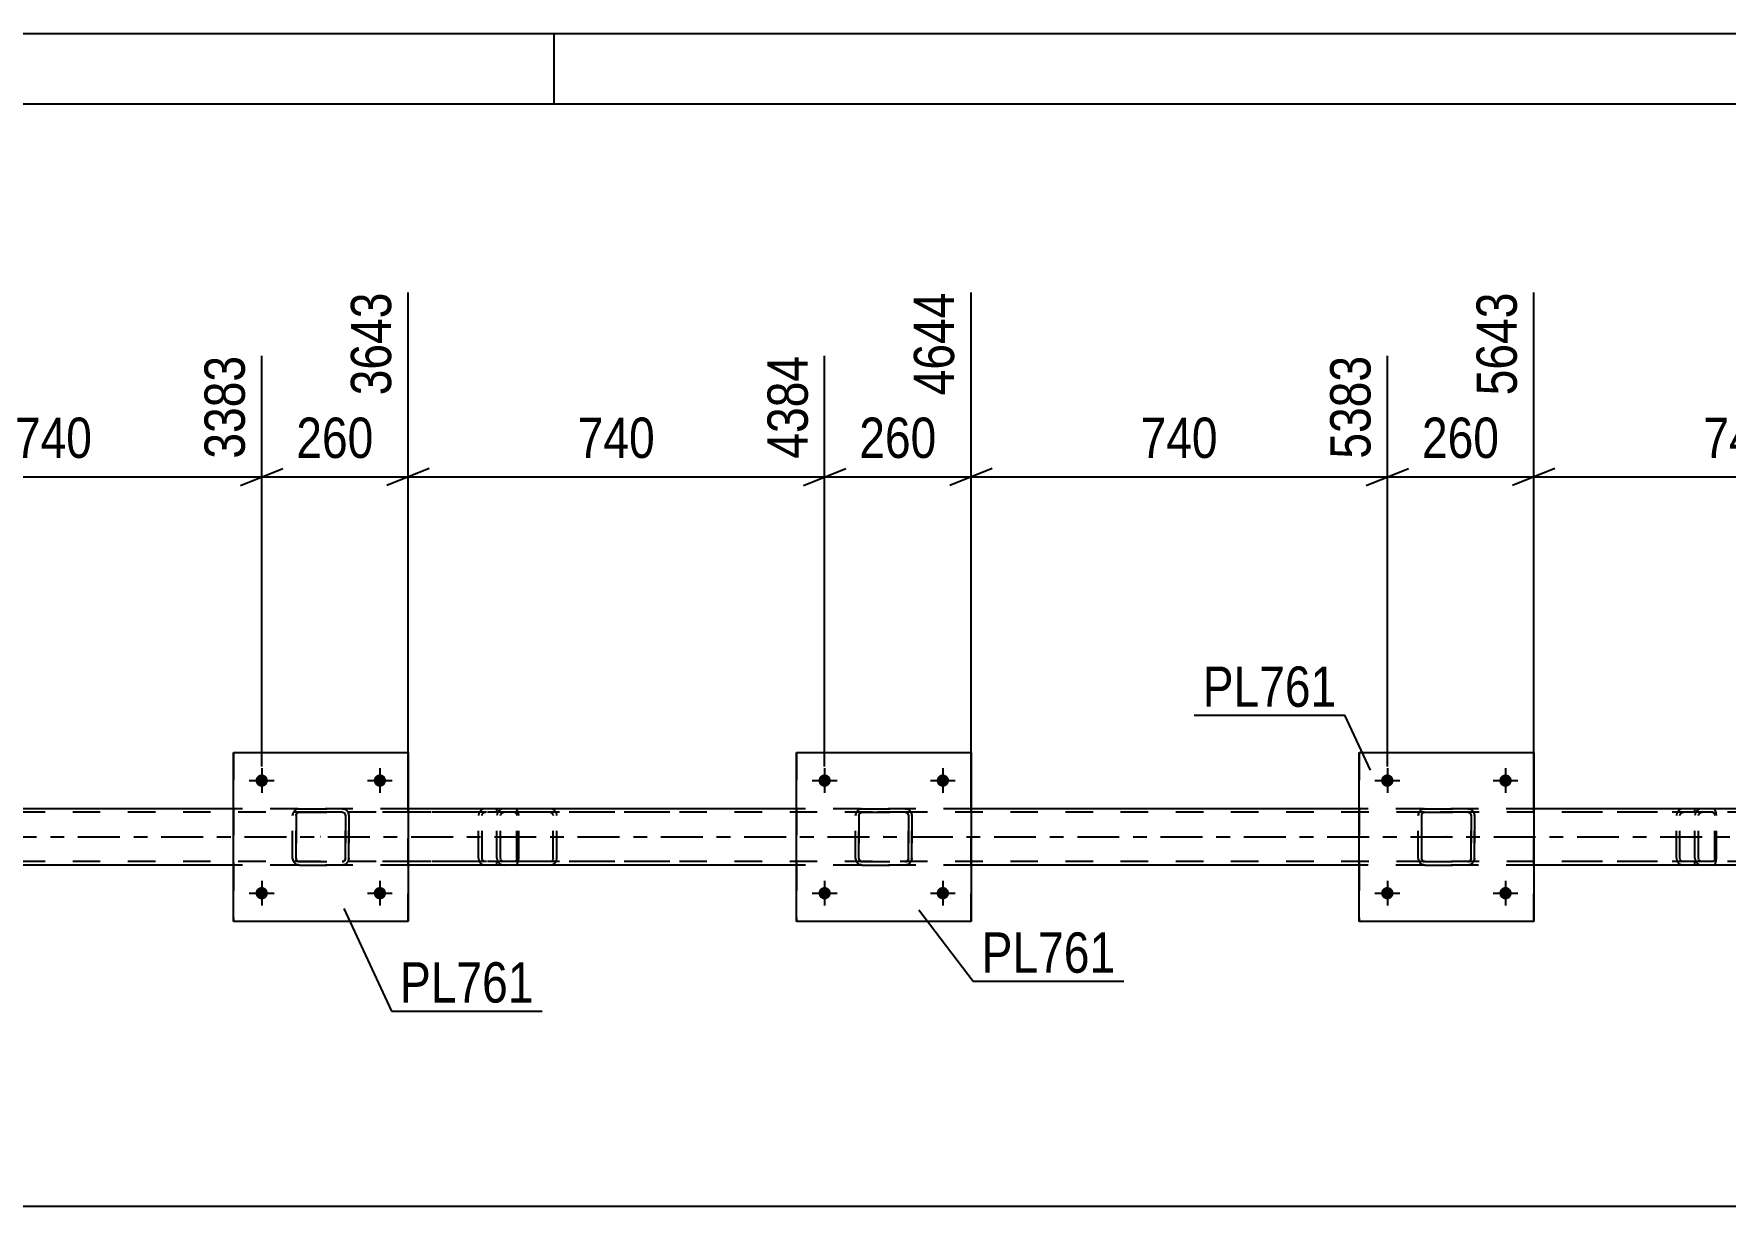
# Model space of a CAD drawing. Header units: millimetres. Extents: x -57 to 784, y -422 to 172.
# Drawn here: x 116.9 to 237.1, y 88.4 to 171.6 of the extents above; entities that cross this region are included whole.
import ezdxf

# ---------------------------------------------------------------- set-up
doc = ezdxf.new("R2010")
doc.units = ezdxf.units.MM
doc.linetypes.add('DXK_LINE_DOT2', pattern=[3.9198, 1.9599, -1.9599])
doc.linetypes.add('DXK_LINE_DOT3', pattern=[5.9187, 2.979, -0.9799, 0.9799, -0.9799])
doc.styles.add('Arial Narrow', font='ARIALN.TTF', dxfattribs={"height": 0.2})

# ---------------------------------------------------------------- blocks, each defined once
blk = doc.blocks.new('Unknown-122571968-1115')
at = {"color": 5, "linetype": 'Continuous'}
for p, q in [((783.89, 171.64), (-57.11, 171.64)), ((153.89, 166.64), (153.89, 171.64)), ((778.89, 166.64), (-52.11, 166.64))]:
    blk.add_line(p, q, dxfattribs=at)
blk = doc.blocks.new('Part-122571968-5189 - 5118')
at = {"color": 7, "linetype": 'DXK_LINE_DOT2'}
for p, q in [((151.11, 116.59), (141.7, 116.59)), ((151.11, 116.35), (141.7, 116.35)), ((148.55, 116.29), (148.51, 116.11)), ((148.51, 113.07), (148.51, 116.11)), ((148.77, 116.11), (148.78, 116.2)), ((148.77, 113.07), (148.77, 116.11)), ((148.78, 116.2), (148.84, 116.28)), ((149.02, 116.59), (148.82, 116.55)), ((148.84, 116.28), (148.92, 116.33)), ((148.92, 116.33), (149.02, 116.35)), ((149.83, 116.35), (149.83, 116.59)), ((151.21, 116.55), (151.11, 116.59)), ((151.11, 116.35), (151.16, 116.33)), ((151.16, 116.33), (151.2, 116.28)), ((151.2, 116.28), (151.23, 116.2)), ((151.3, 116.45), (151.21, 116.55)), ((151.23, 116.2), (151.24, 116.11)), ((151.24, 113.07), (151.24, 116.11)), ((151.36, 116.29), (151.3, 116.45)), ((151.38, 116.11), (151.36, 116.29)), ((151.38, 113.07), (151.38, 116.11)), ((148.51, 113.07), (148.55, 112.88)), ((148.78, 112.98), (148.77, 113.07)), ((151.24, 113.07), (151.23, 112.98)), ((151.36, 112.88), (151.38, 113.07)), ((151.11, 112.83), (141.7, 112.83)), ((151.11, 112.59), (141.7, 112.59)), ((148.84, 112.9), (148.78, 112.98)), ((148.82, 112.62), (149.02, 112.59)), ((148.92, 112.85), (148.84, 112.9)), ((149.02, 112.83), (148.92, 112.85)), ((149.83, 112.62), (149.83, 112.83)), ((149.83, 112.59), (149.83, 112.62)), ((151.16, 112.85), (151.11, 112.83)), ((151.11, 112.59), (151.21, 112.62)), ((151.2, 112.9), (151.16, 112.85)), ((151.23, 112.98), (151.2, 112.9)), ((151.21, 112.62), (151.3, 112.73)), ((151.3, 112.73), (151.36, 112.88))]:
    blk.add_line(p, q, dxfattribs=at)
for centre, start, end in [((149, 116.09), 111.1941, 156.1506), ((149, 113.08), 203.8494, 248.8059)]:
    blk.add_arc(centre, 0.492, start, end, dxfattribs=at)
blk = doc.blocks.new('Part-122571968-5190 - 5118')
at = {"color": 7, "linetype": 'DXK_LINE_DOT2'}
for p, q in [((236.24, 116.59), (226.84, 116.59)), ((236.24, 116.35), (226.84, 116.35)), ((233.69, 116.29), (233.65, 116.11)), ((233.65, 113.07), (233.65, 116.11)), ((233.9, 116.11), (233.92, 116.2)), ((233.9, 113.07), (233.9, 116.11)), ((233.92, 116.2), (233.97, 116.28)), ((234.15, 116.59), (233.96, 116.55)), ((233.97, 116.28), (234.06, 116.33)), ((234.06, 116.33), (234.15, 116.35)), ((234.97, 116.35), (234.97, 116.59)), ((236.35, 116.55), (236.24, 116.59)), ((236.24, 116.35), (236.29, 116.33)), ((236.29, 116.33), (236.34, 116.28)), ((236.34, 116.28), (236.37, 116.2)), ((236.43, 116.45), (236.35, 116.55)), ((236.37, 116.2), (236.38, 116.11)), ((236.38, 113.07), (236.38, 116.11)), ((236.49, 116.29), (236.43, 116.45)), ((236.51, 116.11), (236.49, 116.29)), ((236.51, 113.07), (236.51, 116.11)), ((233.65, 113.07), (233.69, 112.88)), ((233.92, 112.98), (233.9, 113.07)), ((236.38, 113.07), (236.37, 112.98)), ((236.49, 112.88), (236.51, 113.07)), ((236.24, 112.83), (226.84, 112.83)), ((236.24, 112.59), (226.84, 112.59)), ((233.97, 112.9), (233.92, 112.98)), ((233.96, 112.62), (234.15, 112.59)), ((234.06, 112.85), (233.97, 112.9)), ((234.15, 112.83), (234.06, 112.85)), ((234.97, 112.62), (234.97, 112.83)), ((234.97, 112.59), (234.97, 112.62)), ((236.29, 112.85), (236.24, 112.83)), ((236.24, 112.59), (236.35, 112.62)), ((236.34, 112.9), (236.29, 112.85)), ((236.37, 112.98), (236.34, 112.9)), ((236.35, 112.62), (236.43, 112.73)), ((236.43, 112.73), (236.49, 112.88))]:
    blk.add_line(p, q, dxfattribs=at)
for centre, start, end in [((234.14, 116.09), 111.1941, 156.1506), ((234.14, 113.08), 203.8494, 248.8059)]:
    blk.add_arc(centre, 0.492, start, end, dxfattribs=at)
blk = doc.blocks.new('Bolt-122571968-5126 - 5118')
at = {"linetype": 'Continuous'}
for points in [[(172.68, 118.59), (172.69, 118.68), (172.72, 118.77), (172.76, 118.85), (172.82, 118.91), (172.9, 118.97), (172.98, 119.01), (173.07, 119.03), (173.16, 119.03), (173.25, 119.01), (173.34, 118.97), (173.41, 118.91), (173.47, 118.85), (173.52, 118.77), (173.55, 118.68), (173.56, 118.59), (173.55, 118.5), (173.52, 118.41), (173.47, 118.33), (173.41, 118.26), (173.34, 118.21), (173.25, 118.17), (173.16, 118.15), (173.07, 118.15), (172.98, 118.17), (172.9, 118.21), (172.82, 118.26), (172.76, 118.33), (172.72, 118.41), (172.69, 118.5)], [(181.08, 118.59), (181.09, 118.68), (181.12, 118.77), (181.16, 118.85), (181.22, 118.91), (181.3, 118.97), (181.38, 119.01), (181.47, 119.03), (181.56, 119.03), (181.65, 119.01), (181.74, 118.97), (181.81, 118.91), (181.87, 118.85), (181.92, 118.77), (181.95, 118.68), (181.96, 118.59), (181.95, 118.5), (181.92, 118.41), (181.87, 118.33), (181.81, 118.26), (181.74, 118.21), (181.65, 118.17), (181.56, 118.15), (181.47, 118.15), (181.38, 118.17), (181.3, 118.21), (181.22, 118.26), (181.16, 118.33), (181.12, 118.41), (181.09, 118.5)]]:
    blk.add_hatch(color=1, dxfattribs=at).paths.add_polyline_path(points)
at = {"color": 1, "linetype": 'Continuous'}
for p, q in [((173.12, 119.47), (173.12, 117.71)), ((181.52, 119.47), (181.52, 117.71)), ((172.24, 118.59), (174, 118.59)), ((180.64, 118.59), (182.4, 118.59))]:
    blk.add_line(p, q, dxfattribs=at)
blk = doc.blocks.new('Bolt-122571968-5127 - 5118')
at = {"linetype": 'Continuous'}
for points in [[(132.67, 110.59), (132.68, 110.68), (132.71, 110.77), (132.76, 110.85), (132.82, 110.91), (132.89, 110.97), (132.98, 111.01), (133.07, 111.03), (133.16, 111.03), (133.25, 111.01), (133.33, 110.97), (133.41, 110.91), (133.47, 110.85), (133.51, 110.77), (133.54, 110.68), (133.55, 110.59), (133.54, 110.5), (133.51, 110.41), (133.47, 110.33), (133.41, 110.26), (133.33, 110.21), (133.25, 110.17), (133.16, 110.15), (133.07, 110.15), (132.98, 110.17), (132.89, 110.21), (132.82, 110.26), (132.76, 110.33), (132.71, 110.41), (132.68, 110.5)], [(141.07, 110.59), (141.08, 110.68), (141.11, 110.77), (141.16, 110.85), (141.22, 110.91), (141.29, 110.97), (141.38, 111.01), (141.47, 111.03), (141.56, 111.03), (141.65, 111.01), (141.73, 110.97), (141.81, 110.91), (141.87, 110.85), (141.91, 110.77), (141.94, 110.68), (141.95, 110.59), (141.94, 110.5), (141.91, 110.41), (141.87, 110.33), (141.81, 110.26), (141.73, 110.21), (141.65, 110.17), (141.56, 110.15), (141.47, 110.15), (141.38, 110.17), (141.29, 110.21), (141.22, 110.26), (141.16, 110.33), (141.11, 110.41), (141.08, 110.5)]]:
    blk.add_hatch(color=1, dxfattribs=at).paths.add_polyline_path(points)
at = {"color": 1, "linetype": 'Continuous'}
for p, q in [((132.23, 110.59), (133.99, 110.59)), ((133.11, 111.47), (133.11, 109.71)), ((140.63, 110.59), (142.39, 110.59)), ((141.51, 111.47), (141.51, 109.71))]:
    blk.add_line(p, q, dxfattribs=at)
blk = doc.blocks.new('Bolt-122571968-5128 - 5118')
at = {"linetype": 'Continuous'}
for points in [[(132.67, 118.59), (132.68, 118.68), (132.71, 118.77), (132.76, 118.85), (132.82, 118.91), (132.89, 118.97), (132.98, 119.01), (133.07, 119.03), (133.16, 119.03), (133.25, 119.01), (133.33, 118.97), (133.41, 118.91), (133.47, 118.85), (133.51, 118.77), (133.54, 118.68), (133.55, 118.59), (133.54, 118.5), (133.51, 118.41), (133.47, 118.33), (133.41, 118.26), (133.33, 118.21), (133.25, 118.17), (133.16, 118.15), (133.07, 118.15), (132.98, 118.17), (132.89, 118.21), (132.82, 118.26), (132.76, 118.33), (132.71, 118.41), (132.68, 118.5)], [(141.07, 118.59), (141.08, 118.68), (141.11, 118.77), (141.16, 118.85), (141.22, 118.91), (141.29, 118.97), (141.38, 119.01), (141.47, 119.03), (141.56, 119.03), (141.65, 119.01), (141.73, 118.97), (141.81, 118.91), (141.87, 118.85), (141.91, 118.77), (141.94, 118.68), (141.95, 118.59), (141.94, 118.5), (141.91, 118.41), (141.87, 118.33), (141.81, 118.26), (141.73, 118.21), (141.65, 118.17), (141.56, 118.15), (141.47, 118.15), (141.38, 118.17), (141.29, 118.21), (141.22, 118.26), (141.16, 118.33), (141.11, 118.41), (141.08, 118.5)]]:
    blk.add_hatch(color=1, dxfattribs=at).paths.add_polyline_path(points)
at = {"color": 1, "linetype": 'Continuous'}
for p, q in [((133.11, 119.47), (133.11, 117.71)), ((141.51, 119.47), (141.51, 117.71)), ((132.23, 118.59), (133.99, 118.59)), ((140.63, 118.59), (142.39, 118.59))]:
    blk.add_line(p, q, dxfattribs=at)
blk = doc.blocks.new('Part-122571968-5133 - 5118')
at = {"color": 7, "linetype": 'DXK_LINE_DOT2'}
for p, q in [((135.31, 116.11), (135.34, 116.29)), ((135.35, 116.29), (135.31, 116.11)), ((135.31, 113.07), (135.31, 116.11)), ((135.31, 116.11), (135.31, 116.11)), ((135.31, 113.07), (135.31, 116.11)), ((135.55, 116.11), (135.57, 116.2)), ((135.57, 116.2), (135.55, 116.11)), ((135.55, 113.07), (135.55, 116.11)), ((135.55, 116.11), (135.55, 116.11)), ((135.55, 116.11), (135.55, 113.07)), ((135.57, 116.2), (135.62, 116.28)), ((135.62, 116.28), (135.57, 116.2)), ((135.6, 116.55), (135.79, 116.59)), ((135.79, 116.59), (135.61, 116.55)), ((135.62, 116.28), (135.7, 116.33)), ((135.7, 116.33), (135.62, 116.28)), ((135.7, 116.33), (135.79, 116.35)), ((135.79, 116.35), (135.7, 116.33)), ((135.79, 116.59), (138.83, 116.59)), ((135.79, 116.59), (135.79, 116.59)), ((135.79, 116.59), (138.83, 116.59)), ((135.79, 116.35), (138.83, 116.35)), ((135.79, 116.35), (135.79, 116.35)), ((138.83, 116.35), (135.79, 116.35)), ((138.83, 116.59), (138.83, 116.59)), ((138.83, 116.59), (139.01, 116.55)), ((139.02, 116.55), (138.83, 116.59)), ((138.83, 116.35), (138.83, 116.35)), ((138.83, 116.35), (138.92, 116.33)), ((138.92, 116.33), (138.83, 116.35)), ((138.92, 116.33), (138.92, 116.33)), ((138.92, 116.33), (139, 116.28)), ((139, 116.28), (138.92, 116.33)), ((139, 116.28), (139.05, 116.2)), ((139.05, 116.2), (139, 116.28)), ((139.05, 116.2), (139.07, 116.11)), ((139.07, 116.11), (139.05, 116.2)), ((139.07, 113.07), (139.07, 116.11)), ((139.07, 116.11), (139.07, 116.11)), ((139.07, 116.11), (139.07, 113.07)), ((139.27, 116.29), (139.31, 116.11)), ((139.31, 116.11), (139.28, 116.29)), ((139.31, 113.07), (139.31, 116.11)), ((139.31, 116.11), (139.31, 116.11)), ((139.31, 116.11), (139.31, 113.07)), ((135.31, 113.07), (135.31, 113.07)), ((135.34, 112.88), (135.31, 113.07)), ((135.31, 113.07), (135.35, 112.88)), ((135.55, 113.07), (135.55, 113.07)), ((135.57, 112.98), (135.55, 113.07)), ((135.55, 113.07), (135.57, 112.98)), ((139.07, 113.07), (139.05, 112.98)), ((139.05, 112.98), (139.07, 113.07)), ((139.07, 113.07), (139.07, 113.07)), ((139.31, 113.07), (139.27, 112.88)), ((139.28, 112.88), (139.31, 113.07)), ((139.31, 113.07), (139.31, 113.07)), ((135.62, 112.9), (135.57, 112.98)), ((135.57, 112.98), (135.62, 112.9)), ((135.6, 112.62), (135.61, 112.62)), ((135.79, 112.59), (135.6, 112.62)), ((135.61, 112.62), (135.79, 112.59)), ((135.7, 112.85), (135.62, 112.9)), ((135.62, 112.9), (135.7, 112.85)), ((135.79, 112.83), (135.7, 112.85)), ((135.7, 112.85), (135.79, 112.83)), ((135.79, 112.83), (138.83, 112.83)), ((135.79, 112.83), (135.79, 112.83)), ((135.79, 112.83), (138.83, 112.83)), ((135.79, 112.59), (138.83, 112.59)), ((135.79, 112.59), (135.79, 112.59)), ((135.79, 112.59), (138.83, 112.59)), ((138.92, 112.85), (138.83, 112.83)), ((138.83, 112.83), (138.92, 112.85)), ((138.83, 112.83), (138.83, 112.83)), ((139.01, 112.62), (138.83, 112.59)), ((138.83, 112.59), (139.02, 112.62)), ((138.83, 112.59), (138.83, 112.59)), ((139, 112.9), (138.92, 112.85)), ((138.92, 112.85), (139, 112.9)), ((139.05, 112.98), (139, 112.9)), ((139, 112.9), (139.05, 112.98))]:
    blk.add_line(p, q, dxfattribs=at)
at = {"color": 7, "linetype": 'DXK_LINE_DOT3'}
blk.add_line((137.32, 114.59), (137.3, 114.59), dxfattribs=at)
at = {"color": 7, "linetype": 'DXK_LINE_DOT2'}
for centre, start, end in [((135.79, 116.11), 112.5, 157.5), ((135.79, 116.11), 112.5, 157.5), ((138.83, 116.11), 22.5, 67.5), ((138.83, 116.11), 22.5, 67.5), ((135.79, 113.07), 202.5, 247.5), ((135.79, 113.07), 202.5, 247.5), ((138.83, 113.07), 292.5, 337.5), ((138.83, 113.07), 292.5, 337.5)]:
    blk.add_arc(centre, 0.48, start, end, dxfattribs=at)
blk = doc.blocks.new('Bolt-122571968-5149 - 5118')
at = {"linetype": 'Continuous'}
for points in [[(172.68, 110.59), (172.69, 110.68), (172.72, 110.77), (172.76, 110.85), (172.82, 110.91), (172.9, 110.97), (172.98, 111.01), (173.07, 111.03), (173.16, 111.03), (173.25, 111.01), (173.34, 110.97), (173.41, 110.91), (173.47, 110.85), (173.52, 110.77), (173.55, 110.68), (173.56, 110.59), (173.55, 110.5), (173.52, 110.41), (173.47, 110.33), (173.41, 110.26), (173.34, 110.21), (173.25, 110.17), (173.16, 110.15), (173.07, 110.15), (172.98, 110.17), (172.9, 110.21), (172.82, 110.26), (172.76, 110.33), (172.72, 110.41), (172.69, 110.5)], [(181.08, 110.59), (181.09, 110.68), (181.12, 110.77), (181.16, 110.85), (181.22, 110.91), (181.3, 110.97), (181.38, 111.01), (181.47, 111.03), (181.56, 111.03), (181.65, 111.01), (181.74, 110.97), (181.81, 110.91), (181.87, 110.85), (181.92, 110.77), (181.95, 110.68), (181.96, 110.59), (181.95, 110.5), (181.92, 110.41), (181.87, 110.33), (181.81, 110.26), (181.74, 110.21), (181.65, 110.17), (181.56, 110.15), (181.47, 110.15), (181.38, 110.17), (181.3, 110.21), (181.22, 110.26), (181.16, 110.33), (181.12, 110.41), (181.09, 110.5)]]:
    blk.add_hatch(color=1, dxfattribs=at).paths.add_polyline_path(points)
at = {"color": 1, "linetype": 'Continuous'}
for p, q in [((172.24, 110.59), (174, 110.59)), ((173.12, 111.47), (173.12, 109.71)), ((180.64, 110.59), (182.4, 110.59)), ((181.52, 111.47), (181.52, 109.71))]:
    blk.add_line(p, q, dxfattribs=at)
blk = doc.blocks.new('Bolt-122571968-5155 - 5118')
at = {"linetype": 'Continuous'}
for points in [[(212.67, 110.59), (212.68, 110.68), (212.7, 110.77), (212.75, 110.85), (212.81, 110.91), (212.89, 110.97), (212.97, 111.01), (213.06, 111.03), (213.15, 111.03), (213.24, 111.01), (213.33, 110.97), (213.4, 110.91), (213.46, 110.85), (213.51, 110.77), (213.54, 110.68), (213.55, 110.59), (213.54, 110.5), (213.51, 110.41), (213.46, 110.33), (213.4, 110.26), (213.33, 110.21), (213.24, 110.17), (213.15, 110.15), (213.06, 110.15), (212.97, 110.17), (212.89, 110.21), (212.81, 110.26), (212.75, 110.33), (212.7, 110.41), (212.68, 110.5)], [(221.07, 110.59), (221.08, 110.68), (221.1, 110.77), (221.15, 110.85), (221.21, 110.91), (221.29, 110.97), (221.37, 111.01), (221.46, 111.03), (221.55, 111.03), (221.64, 111.01), (221.73, 110.97), (221.8, 110.91), (221.86, 110.85), (221.91, 110.77), (221.94, 110.68), (221.95, 110.59), (221.94, 110.5), (221.91, 110.41), (221.86, 110.33), (221.8, 110.26), (221.73, 110.21), (221.64, 110.17), (221.55, 110.15), (221.46, 110.15), (221.37, 110.17), (221.29, 110.21), (221.21, 110.26), (221.15, 110.33), (221.1, 110.41), (221.08, 110.5)]]:
    blk.add_hatch(color=1, dxfattribs=at).paths.add_polyline_path(points)
at = {"color": 1, "linetype": 'Continuous'}
for p, q in [((212.23, 110.59), (213.99, 110.59)), ((213.11, 111.47), (213.11, 109.71)), ((220.63, 110.59), (222.39, 110.59)), ((221.51, 111.47), (221.51, 109.71))]:
    blk.add_line(p, q, dxfattribs=at)
blk = doc.blocks.new('Bolt-122571968-5174 - 5118')
at = {"linetype": 'Continuous'}
for points in [[(212.67, 118.59), (212.68, 118.68), (212.7, 118.77), (212.75, 118.85), (212.81, 118.91), (212.89, 118.97), (212.97, 119.01), (213.06, 119.03), (213.15, 119.03), (213.24, 119.01), (213.33, 118.97), (213.4, 118.91), (213.46, 118.85), (213.51, 118.77), (213.54, 118.68), (213.55, 118.59), (213.54, 118.5), (213.51, 118.41), (213.46, 118.33), (213.4, 118.26), (213.33, 118.21), (213.24, 118.17), (213.15, 118.15), (213.06, 118.15), (212.97, 118.17), (212.89, 118.21), (212.81, 118.26), (212.75, 118.33), (212.7, 118.41), (212.68, 118.5)], [(221.07, 118.59), (221.08, 118.68), (221.1, 118.77), (221.15, 118.85), (221.21, 118.91), (221.29, 118.97), (221.37, 119.01), (221.46, 119.03), (221.55, 119.03), (221.64, 119.01), (221.73, 118.97), (221.8, 118.91), (221.86, 118.85), (221.91, 118.77), (221.94, 118.68), (221.95, 118.59), (221.94, 118.5), (221.91, 118.41), (221.86, 118.33), (221.8, 118.26), (221.73, 118.21), (221.64, 118.17), (221.55, 118.15), (221.46, 118.15), (221.37, 118.17), (221.29, 118.21), (221.21, 118.26), (221.15, 118.33), (221.1, 118.41), (221.08, 118.5)]]:
    blk.add_hatch(color=1, dxfattribs=at).paths.add_polyline_path(points)
at = {"color": 1, "linetype": 'Continuous'}
for p, q in [((213.11, 119.47), (213.11, 117.71)), ((221.51, 119.47), (221.51, 117.71)), ((212.23, 118.59), (213.99, 118.59)), ((220.63, 118.59), (222.39, 118.59))]:
    blk.add_line(p, q, dxfattribs=at)
blk = doc.blocks.new('Part-122571968-5280 - 5118')
at = {"color": 2, "linetype": 'Continuous'}
for p, q in [((211.11, 108.59), (211.11, 120.59)), ((211.11, 120.59), (211.11, 120.59)), ((211.11, 120.59), (223.51, 120.59)), ((223.51, 120.59), (223.51, 108.59)), ((211.11, 108.59), (211.11, 108.59)), ((223.51, 108.59), (211.11, 108.59))]:
    blk.add_line(p, q, dxfattribs=at)
at = {"color": 7, "linetype": 'DXK_LINE_DOT2'}
for p, q in [((211.11, 120.59), (211.11, 108.59)), ((211.11, 120.59), (211.11, 120.59)), ((223.51, 108.59), (223.51, 120.59)), ((211.11, 108.59), (211.11, 108.59))]:
    blk.add_line(p, q, dxfattribs=at)
blk = doc.blocks.new('Part-122571968-5281 - 5118')
at = {"color": 7, "linetype": 'DXK_LINE_DOT2'}
for p, q in [((215.3, 116.11), (215.34, 116.29)), ((215.3, 116.11), (215.31, 116.11)), ((215.3, 113.07), (215.3, 116.11)), ((215.34, 116.29), (215.31, 116.11)), ((215.31, 113.07), (215.31, 116.11)), ((215.56, 116.2), (215.54, 116.11)), ((215.55, 116.11), (215.54, 116.11)), ((215.54, 116.11), (215.54, 113.07)), ((215.55, 116.11), (215.56, 116.2)), ((215.55, 113.07), (215.55, 116.11)), ((215.56, 116.2), (215.62, 116.28)), ((215.61, 116.28), (215.56, 116.2)), ((215.6, 116.55), (215.78, 116.59)), ((215.79, 116.59), (215.6, 116.55)), ((215.69, 116.33), (215.61, 116.28)), ((215.62, 116.28), (215.69, 116.33)), ((215.69, 116.33), (215.79, 116.35)), ((215.78, 116.35), (215.69, 116.33)), ((215.79, 116.59), (215.78, 116.59)), ((215.78, 116.59), (218.82, 116.59)), ((215.78, 116.35), (215.79, 116.35)), ((218.82, 116.35), (215.78, 116.35)), ((215.79, 116.59), (218.83, 116.59)), ((215.79, 116.35), (218.83, 116.35)), ((218.82, 116.59), (218.83, 116.59)), ((218.82, 116.59), (219.01, 116.55)), ((218.83, 116.35), (218.82, 116.35)), ((218.91, 116.33), (218.82, 116.35)), ((219.01, 116.55), (218.83, 116.59)), ((218.83, 116.35), (218.92, 116.33)), ((218.91, 116.33), (218.92, 116.33)), ((218.99, 116.28), (218.91, 116.33)), ((218.92, 116.33), (219, 116.28)), ((219.04, 116.2), (218.99, 116.28)), ((219, 116.28), (219.05, 116.2)), ((219.06, 116.11), (219.04, 116.2)), ((219.05, 116.2), (219.07, 116.11)), ((219.07, 116.11), (219.06, 116.11)), ((219.06, 116.11), (219.06, 113.07)), ((219.07, 113.07), (219.07, 116.11)), ((219.27, 116.29), (219.3, 116.11)), ((219.31, 116.11), (219.27, 116.29)), ((219.31, 116.11), (219.3, 116.11)), ((219.3, 116.11), (219.3, 113.07)), ((219.31, 113.07), (219.31, 116.11)), ((215.31, 113.07), (215.3, 113.07)), ((215.34, 112.88), (215.3, 113.07)), ((215.31, 113.07), (215.34, 112.88)), ((215.54, 113.07), (215.55, 113.07)), ((215.54, 113.07), (215.56, 112.98)), ((215.56, 112.98), (215.55, 113.07)), ((219.04, 112.98), (219.06, 113.07)), ((219.07, 113.07), (219.05, 112.98)), ((219.06, 113.07), (219.07, 113.07)), ((219.3, 113.07), (219.27, 112.88)), ((219.27, 112.88), (219.31, 113.07)), ((219.3, 113.07), (219.31, 113.07)), ((215.62, 112.9), (215.56, 112.98)), ((215.56, 112.98), (215.61, 112.9)), ((215.6, 112.62), (215.6, 112.62)), ((215.78, 112.59), (215.6, 112.62)), ((215.6, 112.62), (215.79, 112.59)), ((215.61, 112.9), (215.69, 112.85)), ((215.69, 112.85), (215.62, 112.9)), ((215.79, 112.83), (215.69, 112.85)), ((215.69, 112.85), (215.78, 112.83)), ((215.79, 112.83), (215.78, 112.83)), ((215.78, 112.83), (218.82, 112.83)), ((215.79, 112.59), (215.78, 112.59)), ((215.78, 112.59), (218.82, 112.59)), ((215.79, 112.83), (218.83, 112.83)), ((215.79, 112.59), (218.83, 112.59)), ((218.82, 112.83), (218.91, 112.85)), ((218.82, 112.83), (218.83, 112.83)), ((219.01, 112.62), (218.82, 112.59)), ((218.82, 112.59), (218.83, 112.59)), ((218.92, 112.85), (218.83, 112.83)), ((218.83, 112.59), (219.01, 112.62)), ((218.91, 112.85), (218.99, 112.9)), ((219, 112.9), (218.92, 112.85)), ((218.99, 112.9), (219.04, 112.98)), ((219.05, 112.98), (219, 112.9))]:
    blk.add_line(p, q, dxfattribs=at)
at = {"color": 7, "linetype": 'DXK_LINE_DOT3'}
blk.add_line((217.31, 114.59), (217.3, 114.59), dxfattribs=at)
at = {"color": 7, "linetype": 'DXK_LINE_DOT2'}
for centre, start, end in [((215.78, 116.11), 112.5, 157.5), ((215.79, 116.11), 112.5, 157.5), ((218.82, 116.11), 22.5, 67.5), ((218.83, 116.11), 22.5, 67.5), ((215.78, 113.07), 202.5, 247.5), ((215.79, 113.07), 202.5, 247.5), ((218.82, 113.07), 292.5, 337.5), ((218.83, 113.07), 292.5, 337.5)]:
    blk.add_arc(centre, 0.48, start, end, dxfattribs=at)
blk = doc.blocks.new('Part-122571968-5398 - 5118')
at = {"color": 2, "linetype": 'Continuous'}
for p, q in [((131.11, 108.59), (131.11, 120.59)), ((131.11, 120.59), (131.11, 120.59)), ((131.11, 120.59), (143.51, 120.59)), ((143.51, 120.59), (143.51, 108.59)), ((131.11, 108.59), (131.11, 108.59)), ((143.51, 108.59), (131.11, 108.59))]:
    blk.add_line(p, q, dxfattribs=at)
at = {"color": 7, "linetype": 'DXK_LINE_DOT2'}
for p, q in [((131.11, 120.59), (131.11, 108.59)), ((131.11, 120.59), (131.11, 120.59)), ((143.51, 108.59), (143.51, 120.59)), ((131.11, 108.59), (131.11, 108.59))]:
    blk.add_line(p, q, dxfattribs=at)
blk = doc.blocks.new('Part-122571968-5403 - 5118')
at = {"color": 2, "linetype": 'Continuous'}
for p, q in [((171.12, 108.59), (171.12, 120.59)), ((171.12, 120.59), (171.12, 120.59)), ((171.12, 120.59), (183.52, 120.59)), ((183.52, 120.59), (183.52, 108.59)), ((171.12, 108.59), (171.12, 108.59)), ((183.52, 108.59), (171.12, 108.59))]:
    blk.add_line(p, q, dxfattribs=at)
at = {"color": 7, "linetype": 'DXK_LINE_DOT2'}
for p, q in [((171.12, 120.59), (171.12, 108.59)), ((171.12, 120.59), (171.12, 120.59)), ((183.52, 108.59), (183.52, 120.59)), ((171.12, 108.59), (171.12, 108.59))]:
    blk.add_line(p, q, dxfattribs=at)
blk = doc.blocks.new('Part-122571968-5404 - 5118')
at = {"color": 7, "linetype": 'DXK_LINE_DOT2'}
for p, q in [((175.31, 116.11), (175.35, 116.29)), ((175.31, 116.11), (175.32, 116.11)), ((175.31, 113.07), (175.31, 116.11)), ((175.35, 116.29), (175.32, 116.11)), ((175.32, 113.07), (175.32, 116.11)), ((175.57, 116.2), (175.55, 116.11)), ((175.56, 116.11), (175.55, 116.11)), ((175.55, 116.11), (175.55, 113.07)), ((175.56, 116.11), (175.58, 116.2)), ((175.56, 113.07), (175.56, 116.11)), ((175.62, 116.28), (175.57, 116.2)), ((175.58, 116.2), (175.63, 116.28)), ((175.61, 116.55), (175.79, 116.59)), ((175.8, 116.59), (175.61, 116.55)), ((175.7, 116.33), (175.62, 116.28)), ((175.63, 116.28), (175.71, 116.33)), ((175.79, 116.35), (175.7, 116.33)), ((175.71, 116.33), (175.8, 116.35)), ((175.8, 116.59), (175.79, 116.59)), ((175.79, 116.59), (178.83, 116.59)), ((175.79, 116.35), (175.8, 116.35)), ((178.83, 116.35), (175.79, 116.35)), ((175.8, 116.59), (178.84, 116.59)), ((175.8, 116.35), (178.84, 116.35)), ((178.83, 116.59), (178.84, 116.59)), ((178.83, 116.59), (179.02, 116.55)), ((178.84, 116.35), (178.83, 116.35)), ((178.92, 116.33), (178.83, 116.35)), ((179.02, 116.55), (178.84, 116.59)), ((178.84, 116.35), (178.93, 116.33)), ((178.92, 116.33), (178.93, 116.33)), ((179, 116.28), (178.92, 116.33)), ((178.93, 116.33), (179.01, 116.28)), ((179.05, 116.2), (179, 116.28)), ((179.01, 116.28), (179.06, 116.2)), ((179.07, 116.11), (179.05, 116.2)), ((179.06, 116.2), (179.08, 116.11)), ((179.08, 116.11), (179.07, 116.11)), ((179.07, 116.11), (179.07, 113.07)), ((179.08, 113.07), (179.08, 116.11)), ((179.28, 116.29), (179.31, 116.11)), ((179.32, 116.11), (179.28, 116.29)), ((179.32, 116.11), (179.31, 116.11)), ((179.31, 116.11), (179.31, 113.07)), ((179.32, 113.07), (179.32, 116.11)), ((175.32, 113.07), (175.31, 113.07)), ((175.35, 112.88), (175.31, 113.07)), ((175.32, 113.07), (175.35, 112.88)), ((175.55, 113.07), (175.56, 113.07)), ((175.55, 113.07), (175.57, 112.98)), ((175.58, 112.98), (175.56, 113.07)), ((179.05, 112.98), (179.07, 113.07)), ((179.08, 113.07), (179.06, 112.98)), ((179.07, 113.07), (179.08, 113.07)), ((179.31, 113.07), (179.28, 112.88)), ((179.28, 112.88), (179.32, 113.07)), ((179.31, 113.07), (179.32, 113.07)), ((175.57, 112.98), (175.62, 112.9)), ((175.63, 112.9), (175.58, 112.98)), ((175.61, 112.62), (175.61, 112.62)), ((175.79, 112.59), (175.61, 112.62)), ((175.61, 112.62), (175.8, 112.59)), ((175.62, 112.9), (175.7, 112.85)), ((175.71, 112.85), (175.63, 112.9)), ((175.7, 112.85), (175.79, 112.83)), ((175.8, 112.83), (175.71, 112.85)), ((175.8, 112.83), (175.79, 112.83)), ((175.79, 112.83), (178.83, 112.83)), ((175.8, 112.59), (175.79, 112.59)), ((175.79, 112.59), (178.83, 112.59)), ((175.8, 112.83), (178.84, 112.83)), ((175.8, 112.59), (178.84, 112.59)), ((178.83, 112.83), (178.92, 112.85)), ((178.83, 112.83), (178.84, 112.83)), ((179.02, 112.62), (178.83, 112.59)), ((178.83, 112.59), (178.84, 112.59)), ((178.93, 112.85), (178.84, 112.83)), ((178.84, 112.59), (179.02, 112.62)), ((178.92, 112.85), (179, 112.9)), ((179.01, 112.9), (178.93, 112.85)), ((179, 112.9), (179.05, 112.98)), ((179.06, 112.98), (179.01, 112.9))]:
    blk.add_line(p, q, dxfattribs=at)
at = {"color": 7, "linetype": 'DXK_LINE_DOT3'}
blk.add_line((177.32, 114.59), (177.31, 114.59), dxfattribs=at)
at = {"color": 7, "linetype": 'DXK_LINE_DOT2'}
for centre, start, end in [((175.79, 116.11), 112.5, 157.5), ((175.8, 116.11), 112.5, 157.5), ((178.83, 116.11), 22.5, 67.5), ((178.84, 116.11), 22.5, 67.5), ((175.79, 113.07), 202.5, 247.5), ((175.8, 113.07), 202.5, 247.5), ((178.83, 113.07), 292.5, 337.5), ((178.84, 113.07), 292.5, 337.5)]:
    blk.add_arc(centre, 0.48, start, end, dxfattribs=at)
blk = doc.blocks.new('Part-122571968-5406 - 5118')
at = {"color": 7, "linetype": 'DXK_LINE_DOT2'}
for p, q in [((149.87, 116.29), (149.83, 116.11)), ((149.83, 113.07), (149.83, 116.11)), ((150.09, 116.11), (150.11, 116.2)), ((150.09, 113.07), (150.09, 116.11)), ((150.11, 116.2), (150.16, 116.28)), ((150.34, 116.59), (150.15, 116.55)), ((150.16, 116.28), (150.25, 116.33)), ((150.25, 116.33), (150.34, 116.35)), ((162.12, 116.59), (150.34, 116.59)), ((162.12, 116.35), (150.34, 116.35)), ((153.77, 116.55), (153.58, 116.59)), ((153.58, 116.35), (153.68, 116.33)), ((153.68, 116.33), (153.76, 116.28)), ((153.76, 116.28), (153.81, 116.2)), ((153.81, 116.2), (153.83, 116.11)), ((153.83, 113.07), (153.83, 116.11)), ((154.09, 116.11), (154.05, 116.29)), ((154.09, 113.07), (154.09, 116.11)), ((149.83, 113.07), (149.87, 112.88)), ((150.11, 112.98), (150.09, 113.07)), ((153.83, 113.07), (153.81, 112.98)), ((154.05, 112.88), (154.09, 113.07)), ((150.16, 112.9), (150.11, 112.98)), ((150.15, 112.62), (150.34, 112.59)), ((150.25, 112.85), (150.16, 112.9)), ((150.34, 112.83), (150.25, 112.85)), ((162.12, 112.83), (150.34, 112.83)), ((162.12, 112.59), (150.34, 112.59)), ((153.68, 112.85), (153.58, 112.83)), ((153.58, 112.59), (153.77, 112.62)), ((153.76, 112.9), (153.68, 112.85)), ((153.81, 112.98), (153.76, 112.9))]:
    blk.add_line(p, q, dxfattribs=at)
for centre, start, end in [((150.32, 116.09), 110.7583, 155.68), ((153.6, 116.09), 24.32, 69.2417), ((150.32, 113.09), 204.32, 249.2417), ((153.6, 113.09), 290.7583, 335.68)]:
    blk.add_arc(centre, 0.496, start, end, dxfattribs=at)
blk = doc.blocks.new('Part-122571968-5407 - 5118')
at = {"color": 7, "linetype": 'DXK_LINE_DOT2'}
for p, q in [((235.01, 116.29), (234.97, 116.11)), ((234.97, 113.07), (234.97, 116.11)), ((235.22, 116.11), (235.24, 116.2)), ((235.22, 113.07), (235.22, 116.11)), ((235.24, 116.2), (235.3, 116.28)), ((235.48, 116.59), (235.28, 116.55)), ((235.3, 116.28), (235.38, 116.33)), ((235.38, 116.33), (235.48, 116.35)), ((247.25, 116.59), (235.48, 116.59)), ((247.25, 116.35), (235.48, 116.35)), ((238.91, 116.55), (238.71, 116.59)), ((238.71, 116.35), (238.81, 116.33)), ((238.81, 116.33), (238.89, 116.28)), ((238.89, 116.28), (238.95, 116.2)), ((238.95, 116.2), (238.97, 116.11)), ((238.97, 113.07), (238.97, 116.11)), ((239.22, 116.11), (239.18, 116.29)), ((239.22, 113.07), (239.22, 116.11)), ((234.97, 113.07), (235.01, 112.88)), ((235.24, 112.98), (235.22, 113.07)), ((238.97, 113.07), (238.95, 112.98)), ((239.18, 112.88), (239.22, 113.07)), ((235.3, 112.9), (235.24, 112.98)), ((235.28, 112.62), (235.48, 112.59)), ((235.38, 112.85), (235.3, 112.9)), ((235.48, 112.83), (235.38, 112.85)), ((247.25, 112.83), (235.48, 112.83)), ((247.25, 112.59), (235.48, 112.59)), ((238.81, 112.85), (238.71, 112.83)), ((238.71, 112.59), (238.91, 112.62)), ((238.89, 112.9), (238.81, 112.85)), ((238.95, 112.98), (238.89, 112.9))]:
    blk.add_line(p, q, dxfattribs=at)
for centre, start, end in [((235.46, 116.09), 110.7583, 155.68), ((238.73, 116.09), 24.32, 69.2417), ((235.46, 113.09), 204.32, 249.2417), ((238.73, 113.09), 290.7583, 335.68)]:
    blk.add_arc(centre, 0.496, start, end, dxfattribs=at)
blk = doc.blocks.new('Part-122571968-5417 - 5118')
at = {"color": 7, "linetype": 'DXK_LINE_DOT2'}
for p, q in [((697.85, 116.35), (43.11, 116.35)), ((143.51, 116.59), (131.11, 116.59)), ((183.52, 116.59), (171.12, 116.59)), ((223.51, 116.59), (211.11, 116.59)), ((697.85, 112.83), (43.11, 112.83)), ((143.51, 112.59), (131.11, 112.59)), ((183.52, 112.59), (171.12, 112.59)), ((223.51, 112.59), (211.11, 112.59))]:
    blk.add_line(p, q, dxfattribs=at)
at = {"color": 2, "linetype": 'Continuous'}
for p, q in [((131.11, 116.59), (103.51, 116.59)), ((171.12, 116.59), (143.51, 116.59)), ((211.11, 116.59), (183.52, 116.59)), ((251.11, 116.59), (223.51, 116.59)), ((131.11, 112.59), (103.51, 112.59)), ((171.12, 112.59), (143.51, 112.59)), ((211.11, 112.59), (183.52, 112.59)), ((251.11, 112.59), (223.51, 112.59))]:
    blk.add_line(p, q, dxfattribs=at)
at = {"color": 7, "linetype": 'DXK_LINE_DOT3'}
blk.add_line((43.11, 114.59), (697.85, 114.59), dxfattribs=at)
blk = doc.blocks.new('StraightDimension-122571968-6213 - 5118')
at = {"color": 7, "linetype": 'Continuous'}
blk.add_line((9.28, 88.36), (577.75, 88.36), dxfattribs=at)
blk = doc.blocks.new('StraightDimension-122571968-16363 - 5118')
at = {"color": 7, "linetype": 'Continuous'}
for p, q in [((183.52, 117.59), (183.52, 153.27)), ((173.12, 119.59), (173.12, 148.77)), ((171.62, 139.56), (174.62, 140.76)), ((185.02, 140.76), (182.02, 139.56)), ((173.12, 140.16), (183.52, 140.16))]:
    blk.add_line(p, q, dxfattribs=at)
at = {"color": 0}
blk.add_wipeout([(181.66, 140.91), (181.66, 145.11), (174.98, 145.11), (174.98, 140.91)], dxfattribs=at)
at = {"color": 3, "style": 'Arial Narrow'}
blk.add_text('260', height=2.863, dxfattribs=at).set_placement((175.58, 141.51))
at = {"color": 0, "linetype": 'Continuous'}
blk.add_wipeout([(182.92, 153.87), (178.72, 153.87), (178.72, 145.36), (182.92, 145.36)], dxfattribs=at)
at = {"color": 3, "linetype": 'Continuous', "style": 'Arial Narrow'}
blk.add_text('4644', height=2.863, rotation=90.0002, dxfattribs=at).set_placement((182.32, 145.96))
blk = doc.blocks.new('StraightDimension-122571968-16366 - 5118')
at = {"color": 7, "linetype": 'Continuous'}
for p, q in [((103.51, 117.59), (103.51, 153.27)), ((133.11, 119.59), (133.11, 148.77)), ((105.01, 140.76), (102.01, 139.56)), ((131.61, 139.56), (134.61, 140.76)), ((103.51, 140.16), (133.11, 140.16))]:
    blk.add_line(p, q, dxfattribs=at)
at = {"color": 0}
blk.add_wipeout([(121.65, 140.91), (121.65, 145.11), (114.97, 145.11), (114.97, 140.91)], dxfattribs=at)
at = {"color": 3, "style": 'Arial Narrow'}
blk.add_text('740', height=2.863, dxfattribs=at).set_placement((115.57, 141.51))
at = {"color": 0, "linetype": 'Continuous'}
blk.add_wipeout([(132.51, 149.37), (128.31, 149.37), (128.31, 140.86), (132.51, 140.86)], dxfattribs=at)
at = {"color": 3, "linetype": 'Continuous', "style": 'Arial Narrow'}
blk.add_text('3383', height=2.863, rotation=90.0002, dxfattribs=at).set_placement((131.91, 141.46))
blk = doc.blocks.new('StraightDimension-122571968-16361 - 5118')
at = {"color": 7, "linetype": 'Continuous'}
for p, q in [((223.51, 117.59), (223.51, 153.27)), ((213.11, 119.59), (213.11, 148.77)), ((211.61, 139.56), (214.61, 140.76)), ((225.01, 140.76), (222.01, 139.56)), ((213.11, 140.16), (223.51, 140.16))]:
    blk.add_line(p, q, dxfattribs=at)
at = {"color": 0}
blk.add_wipeout([(221.65, 140.91), (221.65, 145.11), (214.97, 145.11), (214.97, 140.91)], dxfattribs=at)
at = {"color": 3, "style": 'Arial Narrow'}
blk.add_text('260', height=2.863, dxfattribs=at).set_placement((215.57, 141.51))
at = {"color": 0, "linetype": 'Continuous'}
blk.add_wipeout([(222.91, 153.87), (218.71, 153.87), (218.71, 145.36), (222.91, 145.36)], dxfattribs=at)
at = {"color": 3, "linetype": 'Continuous', "style": 'Arial Narrow'}
blk.add_text('5643', height=2.863, rotation=90.0002, dxfattribs=at).set_placement((222.31, 145.96))
blk = doc.blocks.new('StraightDimension-122571968-16360 - 5118')
at = {"color": 7, "linetype": 'Continuous'}
for p, q in [((223.51, 117.59), (223.51, 153.27)), ((253.11, 119.59), (253.11, 148.77)), ((225.01, 140.76), (222.01, 139.56)), ((251.61, 139.56), (254.61, 140.76)), ((223.51, 140.16), (253.11, 140.16))]:
    blk.add_line(p, q, dxfattribs=at)
at = {"color": 0}
blk.add_wipeout([(241.65, 140.91), (241.65, 145.11), (234.97, 145.11), (234.97, 140.91)], dxfattribs=at)
at = {"color": 3, "style": 'Arial Narrow'}
blk.add_text('740', height=2.863, dxfattribs=at).set_placement((235.57, 141.51))
at = {"color": 0, "linetype": 'Continuous'}
blk.add_wipeout([(252.51, 149.37), (248.31, 149.37), (248.31, 140.86), (252.51, 140.86)], dxfattribs=at)
at = {"color": 3, "linetype": 'Continuous', "style": 'Arial Narrow'}
blk.add_text('6383', height=2.863, rotation=90.0002, dxfattribs=at).set_placement((251.91, 141.46))
blk = doc.blocks.new('StraightDimension-122571968-16362 - 5118')
at = {"color": 7, "linetype": 'Continuous'}
for p, q in [((183.52, 117.59), (183.52, 153.27)), ((213.11, 119.59), (213.11, 148.77)), ((185.02, 140.76), (182.02, 139.56)), ((211.61, 139.56), (214.61, 140.76)), ((183.52, 140.16), (213.11, 140.16))]:
    blk.add_line(p, q, dxfattribs=at)
at = {"color": 0}
blk.add_wipeout([(201.66, 140.91), (201.66, 145.11), (194.97, 145.11), (194.97, 140.91)], dxfattribs=at)
at = {"color": 3, "style": 'Arial Narrow'}
blk.add_text('740', height=2.863, dxfattribs=at).set_placement((195.57, 141.51))
at = {"color": 0, "linetype": 'Continuous'}
blk.add_wipeout([(212.51, 149.37), (208.31, 149.37), (208.31, 140.86), (212.51, 140.86)], dxfattribs=at)
at = {"color": 3, "linetype": 'Continuous', "style": 'Arial Narrow'}
blk.add_text('5383', height=2.863, rotation=90.0002, dxfattribs=at).set_placement((211.91, 141.46))
blk = doc.blocks.new('StraightDimension-122571968-16364 - 5118')
at = {"color": 7, "linetype": 'Continuous'}
for p, q in [((143.51, 117.59), (143.51, 153.27)), ((173.12, 119.59), (173.12, 148.77)), ((145.01, 140.76), (142.01, 139.56)), ((171.62, 139.56), (174.62, 140.76)), ((143.51, 140.16), (173.12, 140.16))]:
    blk.add_line(p, q, dxfattribs=at)
at = {"color": 0}
blk.add_wipeout([(161.66, 140.91), (161.66, 145.11), (154.97, 145.11), (154.97, 140.91)], dxfattribs=at)
at = {"color": 3, "style": 'Arial Narrow'}
blk.add_text('740', height=2.863, dxfattribs=at).set_placement((155.57, 141.51))
at = {"color": 0, "linetype": 'Continuous'}
blk.add_wipeout([(172.52, 149.37), (168.32, 149.37), (168.32, 140.86), (172.52, 140.86)], dxfattribs=at)
at = {"color": 3, "linetype": 'Continuous', "style": 'Arial Narrow'}
blk.add_text('4384', height=2.863, rotation=90.0002, dxfattribs=at).set_placement((171.92, 141.46))
blk = doc.blocks.new('StraightDimension-122571968-16365 - 5118')
at = {"color": 7, "linetype": 'Continuous'}
for p, q in [((143.51, 117.59), (143.51, 153.27)), ((133.11, 119.59), (133.11, 148.77)), ((131.61, 139.56), (134.61, 140.76)), ((145.01, 140.76), (142.01, 139.56)), ((133.11, 140.16), (143.51, 140.16))]:
    blk.add_line(p, q, dxfattribs=at)
at = {"color": 0}
blk.add_wipeout([(141.65, 140.91), (141.65, 145.11), (134.97, 145.11), (134.97, 140.91)], dxfattribs=at)
at = {"color": 3, "style": 'Arial Narrow'}
blk.add_text('260', height=2.863, dxfattribs=at).set_placement((135.57, 141.51))
at = {"color": 0, "linetype": 'Continuous'}
blk.add_wipeout([(142.91, 153.87), (138.71, 153.87), (138.71, 145.36), (142.91, 145.36)], dxfattribs=at)
at = {"color": 3, "linetype": 'Continuous', "style": 'Arial Narrow'}
blk.add_text('3643', height=2.863, rotation=90.0002, dxfattribs=at).set_placement((142.31, 145.96))
blk = doc.blocks.new('Mark-122571968-5276 - 5118')
at = {"color": 0}
blk.add_wipeout([(209.49, 123.83), (209.49, 126.83), (199.99, 126.83), (199.99, 123.83)], dxfattribs=at)
blk.add_wipeout([(209.49, 123.83), (209.49, 126.83), (199.99, 126.83), (199.99, 123.83)], dxfattribs=at)
at = {"color": 30, "linetype": 'Continuous'}
for p in [(199.39, 123.23), (211.92, 119.33)]:
    blk.add_line(p, (210.09, 123.23), dxfattribs=at)
at = {"color": 3, "style": 'Arial Narrow'}
blk.add_text('PL761', height=2.863, dxfattribs=at).set_placement((199.99, 123.83))
blk = doc.blocks.new('Mark-122571968-5394 - 5118')
at = {"color": 0}
blk.add_wipeout([(152.45, 102.82), (152.45, 105.82), (142.94, 105.82), (142.94, 102.82)], dxfattribs=at)
blk.add_wipeout([(152.45, 102.82), (152.45, 105.82), (142.94, 105.82), (142.94, 102.82)], dxfattribs=at)
at = {"color": 30, "linetype": 'Continuous'}
for p, q in [((138.94, 109.5), (142.34, 102.22)), ((142.34, 102.22), (153.05, 102.22))]:
    blk.add_line(p, q, dxfattribs=at)
at = {"color": 3, "style": 'Arial Narrow'}
blk.add_text('PL761', height=2.863, dxfattribs=at).set_placement((142.94, 102.82))
blk = doc.blocks.new('Mark-122571968-5399 - 5118')
at = {"color": 0}
blk.add_wipeout([(193.78, 104.94), (193.78, 107.94), (184.28, 107.94), (184.28, 104.94)], dxfattribs=at)
blk.add_wipeout([(193.78, 104.94), (193.78, 107.94), (184.28, 107.94), (184.28, 104.94)], dxfattribs=at)
at = {"color": 30, "linetype": 'Continuous'}
for p, q in [((179.82, 109.4), (183.68, 104.34)), ((183.68, 104.34), (194.38, 104.34))]:
    blk.add_line(p, q, dxfattribs=at)
at = {"color": 3, "style": 'Arial Narrow'}
blk.add_text('PL761', height=2.863, dxfattribs=at).set_placement((184.28, 104.94))

msp = doc.modelspace()

# ---------------------------------------------------------------- block references
for name in ['Unknown-122571968-1115', 'Part-122571968-5398 - 5118', 'Part-122571968-5403 - 5118', 'Part-122571968-5280 - 5118', 'Bolt-122571968-5128 - 5118', 'Bolt-122571968-5126 - 5118', 'Bolt-122571968-5174 - 5118', 'Part-122571968-5417 - 5118', 'Part-122571968-5133 - 5118', 'Part-122571968-5189 - 5118', 'Part-122571968-5406 - 5118', 'Part-122571968-5404 - 5118', 'Part-122571968-5281 - 5118', 'Part-122571968-5190 - 5118', 'Part-122571968-5407 - 5118', 'Bolt-122571968-5127 - 5118', 'Bolt-122571968-5149 - 5118', 'Bolt-122571968-5155 - 5118']:
    msp.add_blockref(name, (0, 0))

# ---------------------------------------------------------------- next in the draw order: block references
for name in ['StraightDimension-122571968-16363 - 5118', 'StraightDimension-122571968-16361 - 5118', 'StraightDimension-122571968-16366 - 5118', 'StraightDimension-122571968-6213 - 5118']:
    msp.add_blockref(name, (0, 0))

# ---------------------------------------------------------------- next in the draw order: block references
for name in ['StraightDimension-122571968-16364 - 5118', 'StraightDimension-122571968-16362 - 5118', 'StraightDimension-122571968-16360 - 5118', 'Mark-122571968-5394 - 5118', 'Mark-122571968-5399 - 5118']:
    msp.add_blockref(name, (0, 0))

# ---------------------------------------------------------------- next in the draw order: block references
for name in ['StraightDimension-122571968-16365 - 5118', 'Mark-122571968-5276 - 5118']:
    msp.add_blockref(name, (0, 0))

doc.saveas('drawing.dxf')
